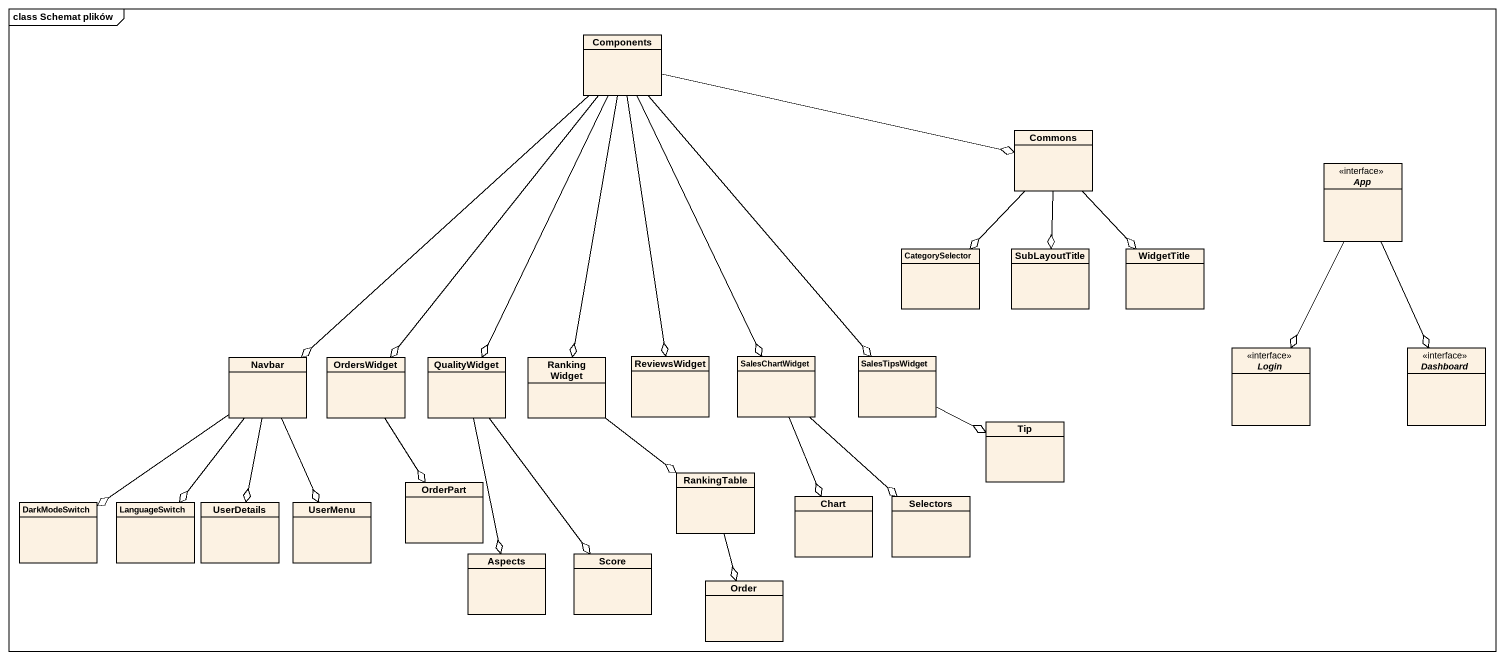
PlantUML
@startuml
mainframe class Schemat plików
hide circle
hide empty members
class Components
class Commons
interface App
class CategorySelector
class SubLayoutTitle
class WidgetTitle
class Navbar
class OrdersWidget
class QualityWidget
class "Ranking Widget" as Ranking_Widget
class ReviewsWidget
class SalesChartWidget
class SalesTipsWidget
interface Login
interface Dashboard
class Tip
class OrderPart
class RankingTable
class DarkModeSwitch
class LanguageSwitch
class UserDetails
class UserMenu
class Chart
class Selectors
class Aspects
class Score
class Order
Components -right-o Commons
Components --o Navbar
Components --o OrdersWidget
Components --o QualityWidget
Components --o Ranking_Widget
Components --o ReviewsWidget
Components --o SalesChartWidget
Components --o SalesTipsWidget
Commons --o CategorySelector
Commons --o SubLayoutTitle
Commons --o WidgetTitle
App --o Login
App --o Dashboard
Navbar --o DarkModeSwitch
Navbar --o LanguageSwitch
Navbar --o UserDetails
Navbar --o UserMenu
OrdersWidget --o OrderPart
QualityWidget --o Aspects
QualityWidget --o Score
Ranking_Widget --o RankingTable
SalesChartWidget --o Chart
SalesChartWidget --o Selectors
SalesTipsWidget -right-o Tip
RankingTable --o Order
@enduml
